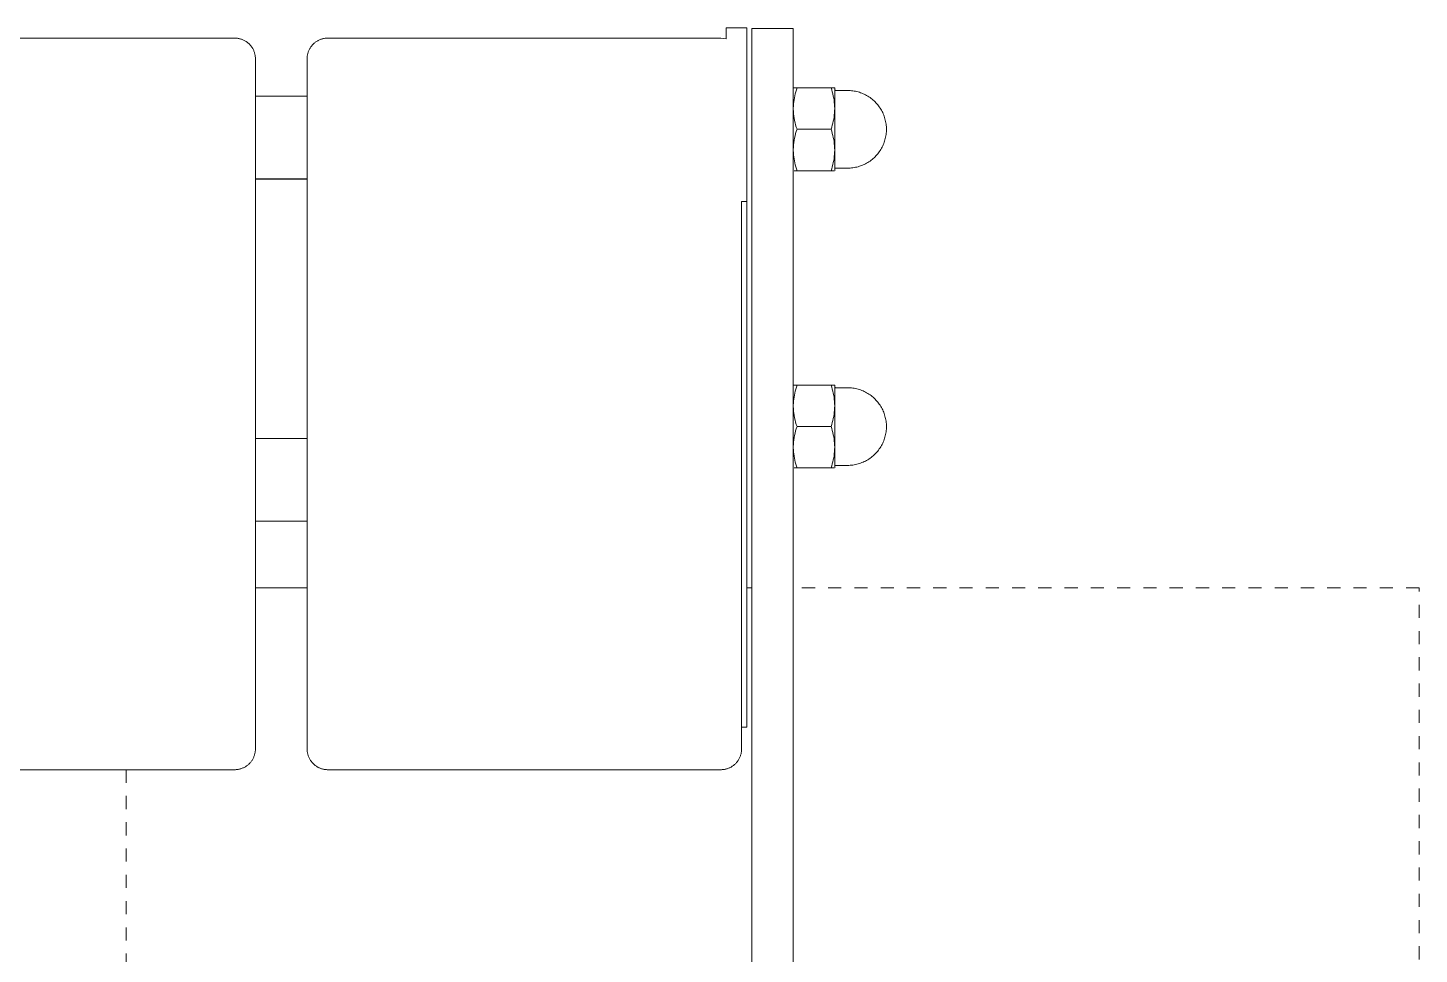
# Model space of a CAD drawing. Header units: inches. Extents: x -6 to 165, y -5 to 126.
# Drawn here: x 70.45 to 81.04, y 64.41 to 71.46 of the extents above; entities that cross this region are included whole.
import ezdxf

# ---------------------------------------------------------------- set-up
doc = ezdxf.new("R2010")
doc.units = ezdxf.units.IN
doc.linetypes.add('HIDDEN', pattern=[1.905, 1.27, -0.635])
doc.layers.add('ZANO_R', color=7, linetype='Continuous', lineweight=0)
doc.layers.add('ZANO_R_przerywana', color=250, linetype='HIDDEN', lineweight=0)

msp = doc.modelspace()

# ---------------------------------------------------------------- linework, layer by layer
at = {"layer": 'ZANO_R'}
for p, q in [((75.91961, 71.45956), (75.76207, 71.45956)), ((75.76207, 71.37654), (75.76207, 71.45956)), ((75.91961, 71.45956), (75.91961, 70.13814)), ((75.95899, 71.45549), (75.95899, 71.45557)), ((75.95899, 71.45557), (75.95899, 71.45557)), ((75.95899, 71.45557), (75.95899, 71.29804)), ((76.27406, 71.45557), (75.95899, 71.45557)), ((76.27406, 71.45549), (76.27406, 71.45557)), ((76.27406, 71.45557), (76.27406, 71.45557)), ((76.27406, 71.45557), (76.27406, 71.29804)), ((69.02754, 71.38154), (72.02066, 71.38154)), ((72.02066, 71.38154), (72.02604, 71.38145)), ((72.02604, 71.38145), (72.03141, 71.38117)), ((72.03141, 71.38117), (72.03677, 71.38071)), ((72.03677, 71.38071), (72.04212, 71.38007)), ((72.04212, 71.38007), (72.04743, 71.37925)), ((72.04743, 71.37925), (72.05272, 71.37824)), ((72.05272, 71.37824), (72.05796, 71.37706)), ((72.05796, 71.37706), (72.06317, 71.3757)), ((72.06317, 71.3757), (72.06832, 71.37416)), ((72.06832, 71.37416), (72.07342, 71.37244)), ((72.07342, 71.37244), (72.07846, 71.37056)), ((72.07846, 71.37056), (72.08343, 71.3685)), ((72.08343, 71.3685), (72.08832, 71.36627)), ((72.08832, 71.36627), (72.09314, 71.36388)), ((72.09314, 71.36388), (72.09787, 71.36132)), ((72.09787, 71.36132), (72.10252, 71.35861)), ((72.10252, 71.35861), (72.10706, 71.35573)), ((72.10706, 71.35573), (72.11151, 71.35271)), ((72.11151, 71.35271), (72.11585, 71.34953)), ((72.11585, 71.34953), (72.12008, 71.34621)), ((72.12008, 71.34621), (72.1242, 71.34274)), ((72.1242, 71.34274), (72.12819, 71.33914)), ((72.12819, 71.33914), (72.13206, 71.3354)), ((72.13206, 71.3354), (72.1358, 71.33153)), ((72.1358, 71.33153), (72.1394, 71.32754)), ((72.1394, 71.32754), (72.14286, 71.32342)), ((72.14286, 71.32342), (72.14619, 71.31919)), ((72.14619, 71.31919), (72.14936, 71.31485)), ((72.14936, 71.31485), (72.15239, 71.31041)), ((72.15239, 71.31041), (72.15526, 71.30586)), ((72.15526, 71.30586), (72.15798, 71.30121)), ((72.15798, 71.30121), (72.16054, 71.29648)), ((72.58969, 71.29648), (72.59225, 71.30121)), ((72.59225, 71.30121), (72.59496, 71.30586)), ((72.59496, 71.30586), (72.59784, 71.31041)), ((72.59784, 71.31041), (72.60086, 71.31485)), ((72.60086, 71.31485), (72.60404, 71.31919)), ((72.60404, 71.31919), (72.60736, 71.32342)), ((72.60736, 71.32342), (72.61083, 71.32754)), ((72.61083, 71.32754), (72.61443, 71.33153)), ((72.61443, 71.33153), (72.61817, 71.3354)), ((72.61817, 71.3354), (72.62204, 71.33914)), ((72.62204, 71.33914), (72.62603, 71.34274)), ((72.62603, 71.34274), (72.63015, 71.34621)), ((72.63015, 71.34621), (72.63438, 71.34953)), ((72.63438, 71.34953), (72.63872, 71.35271)), ((72.63872, 71.35271), (72.64316, 71.35573)), ((72.64316, 71.35573), (72.64771, 71.35861)), ((72.64771, 71.35861), (72.65235, 71.36132)), ((72.65235, 71.36132), (72.65709, 71.36388)), ((72.65709, 71.36388), (72.66191, 71.36627)), ((72.66191, 71.36627), (72.6668, 71.3685)), ((72.6668, 71.3685), (72.67177, 71.37056)), ((72.67177, 71.37056), (72.67681, 71.37244)), ((72.67681, 71.37244), (72.68191, 71.37416)), ((72.68191, 71.37416), (72.68706, 71.3757)), ((72.68706, 71.3757), (72.69226, 71.37706)), ((72.69226, 71.37706), (72.69751, 71.37824)), ((72.69751, 71.37824), (72.7028, 71.37925)), ((72.7028, 71.37925), (72.70811, 71.38007)), ((72.70811, 71.38007), (72.71345, 71.38071)), ((72.71345, 71.38071), (72.71881, 71.38117)), ((72.71881, 71.38117), (72.72418, 71.38145)), ((72.72418, 71.38145), (72.72956, 71.38154)), ((72.72956, 71.38154), (75.72269, 71.38154)), ((75.72269, 71.38154), (75.76207, 71.37654)), ((72.16054, 71.29648), (72.16293, 71.29166)), ((72.16293, 71.29166), (72.16516, 71.28677)), ((72.16516, 71.28677), (72.16721, 71.2818)), ((72.16721, 71.2818), (72.1691, 71.27676)), ((72.1691, 71.27676), (72.17082, 71.27166)), ((72.17082, 71.27166), (72.17236, 71.26651)), ((72.17236, 71.26651), (72.17372, 71.2613)), ((72.17372, 71.2613), (72.1749, 71.25606)), ((72.1749, 71.25606), (72.17591, 71.25077)), ((72.17591, 71.25077), (72.17673, 71.24546)), ((72.17673, 71.24546), (72.17737, 71.24012)), ((72.17737, 71.24012), (72.17783, 71.23476)), ((72.17783, 71.23476), (72.17811, 71.22938)), ((72.17811, 71.22938), (72.1782, 71.22401)), ((72.1782, 69.96671), (72.1782, 71.22401)), ((72.57203, 71.22401), (72.57212, 71.22938)), ((72.57203, 71.22401), (72.57203, 69.96671)), ((72.57212, 71.22938), (72.5724, 71.23476)), ((72.5724, 71.23476), (72.57286, 71.24012)), ((72.57286, 71.24012), (72.5735, 71.24546)), ((72.5735, 71.24546), (72.57432, 71.25077)), ((72.57432, 71.25077), (72.57532, 71.25606)), ((72.57532, 71.25606), (72.57651, 71.2613)), ((72.57651, 71.2613), (72.57787, 71.26651)), ((72.57787, 71.26651), (72.57941, 71.27166)), ((72.57941, 71.27166), (72.58113, 71.27676)), ((72.58113, 71.27676), (72.58301, 71.2818)), ((72.58301, 71.2818), (72.58507, 71.28677)), ((72.58507, 71.28677), (72.5873, 71.29166)), ((72.5873, 71.29166), (72.58969, 71.29648)), ((75.95899, 71.29804), (75.95899, 70.03092)), ((76.27406, 71.29804), (76.27406, 70.03092)), ((76.27433, 71.00214), (76.27406, 71.00214)), ((76.27478, 71.00214), (76.27455, 71.00214)), ((76.27547, 71.00215), (76.27515, 71.00215)), ((76.27966, 71.00214), (76.27835, 71.00214)), ((76.27966, 71.00214), (76.27996, 71.00214)), ((76.2816, 71.00214), (76.27996, 71.00214)), ((76.2816, 71.00214), (76.28171, 71.00214)), ((76.2833, 71.00214), (76.28171, 71.00214)), ((76.2833, 71.00214), (76.28365, 71.00214)), ((76.28515, 71.00214), (76.28365, 71.00214)), ((76.28515, 71.00214), (76.28579, 71.00214)), ((76.28702, 71.00214), (76.28579, 71.00214)), ((76.28702, 71.00214), (76.28812, 71.00214)), ((76.2889, 71.00214), (76.28812, 71.00214)), ((76.2889, 71.00214), (76.3022, 71.00214)), ((76.29274, 70.97235), (76.29724, 70.98732)), ((76.29724, 70.98732), (76.3022, 71.00214)), ((76.3022, 71.00214), (76.56098, 71.00214)), ((76.56254, 71.00214), (76.56098, 71.00214)), ((76.56098, 71.00214), (76.56609, 70.9869)), ((76.56254, 71.00214), (76.5648, 71.00214)), ((76.56707, 71.00214), (76.5648, 71.00214)), ((76.56609, 70.9869), (76.5707, 70.9715)), ((76.56707, 71.00214), (76.56861, 71.00214)), ((76.5699, 71.00214), (76.56861, 71.00214)), ((76.5699, 71.00214), (76.5724, 71.00214)), ((76.57256, 71.00214), (76.5724, 71.00214)), ((76.57256, 71.00214), (76.57428, 71.00214)), ((76.57506, 71.00214), (76.57428, 71.00214)), ((76.57506, 71.00214), (76.57616, 71.00214)), ((76.57739, 71.00214), (76.57616, 71.00214)), ((76.57739, 71.00214), (76.57803, 71.00214)), ((76.57953, 71.00214), (76.57803, 71.00214)), ((76.57953, 71.00214), (76.57988, 71.00214)), ((76.58147, 71.00214), (76.57988, 71.00214)), ((76.58147, 71.00214), (76.58172, 71.00214)), ((76.58322, 71.00214), (76.58172, 71.00214)), ((76.58322, 71.00214), (76.58352, 71.00214)), ((76.58475, 71.00214), (76.58352, 71.00214)), ((76.58613, 71.00215), (76.58528, 71.00214)), ((76.58715, 71.00215), (76.58695, 71.00215)), ((76.588, 71.00215), (76.58771, 71.00215)), ((76.58862, 71.00214), (76.5884, 71.00214)), ((76.58912, 71.00214), (76.58877, 71.00214)), ((76.58912, 70.8475), (76.58912, 71.00214)), ((76.58918, 70.99126), (76.58915, 70.99161)), ((76.58922, 70.99092), (76.58918, 70.99126)), ((76.58927, 70.99058), (76.58922, 70.99092)), ((76.58934, 70.99025), (76.58927, 70.99058)), ((76.58942, 70.98991), (76.58934, 70.99025)), ((76.5895, 70.98958), (76.58942, 70.98991)), ((76.58961, 70.98925), (76.5895, 70.98958)), ((76.58972, 70.98892), (76.58961, 70.98925)), ((76.58984, 70.9886), (76.58972, 70.98892)), ((76.58997, 70.98829), (76.58984, 70.9886)), ((76.59012, 70.98798), (76.58997, 70.98829)), ((76.59028, 70.98767), (76.59012, 70.98798)), ((76.59044, 70.98737), (76.59028, 70.98767)), ((76.59062, 70.98707), (76.59044, 70.98737)), ((76.59081, 70.98679), (76.59062, 70.98707)), ((76.591, 70.98651), (76.59081, 70.98679)), ((76.59121, 70.98623), (76.591, 70.98651)), ((76.59143, 70.98596), (76.59121, 70.98623)), ((76.59165, 70.9857), (76.59143, 70.98596)), ((76.59189, 70.98545), (76.59165, 70.9857)), ((76.59213, 70.98521), (76.59189, 70.98545)), ((76.59238, 70.98498), (76.59213, 70.98521)), ((76.59264, 70.98475), (76.59238, 70.98498)), ((76.59291, 70.98453), (76.59264, 70.98475)), ((76.59318, 70.98433), (76.59291, 70.98453)), ((76.59346, 70.98413), (76.59318, 70.98433)), ((76.59375, 70.98394), (76.59346, 70.98413)), ((76.59405, 70.98377), (76.59375, 70.98394)), ((76.59435, 70.9836), (76.59405, 70.98377)), ((76.59465, 70.98344), (76.59435, 70.9836)), ((76.59496, 70.9833), (76.59465, 70.98344)), ((76.59528, 70.98316), (76.59496, 70.9833)), ((76.5956, 70.98304), (76.59528, 70.98316)), ((76.59593, 70.98293), (76.5956, 70.98304)), ((76.59626, 70.98283), (76.59593, 70.98293)), ((76.59659, 70.98274), (76.59626, 70.98283)), ((76.59692, 70.98266), (76.59659, 70.98274)), ((76.59726, 70.9826), (76.59692, 70.98266)), ((76.5976, 70.98254), (76.59726, 70.9826)), ((76.59794, 70.9825), (76.5976, 70.98254)), ((76.59828, 70.98247), (76.59794, 70.9825)), ((76.59863, 70.98245), (76.59828, 70.98247)), ((76.59897, 70.98245), (76.59863, 70.98245)), ((76.68758, 70.98245), (76.59897, 70.98245)), ((76.68758, 70.98245), (76.69767, 70.98227)), ((76.69767, 70.98227), (76.70774, 70.98176)), ((76.70774, 70.98176), (76.71779, 70.9809)), ((76.71779, 70.9809), (76.7278, 70.9797)), ((72.57203, 70.93929), (72.1782, 70.93929)), ((76.27471, 70.86469), (76.27583, 70.88027)), ((76.27583, 70.88027), (76.27744, 70.89582)), ((76.27744, 70.89582), (76.27953, 70.9113)), ((76.27953, 70.9113), (76.28211, 70.92671)), ((76.28211, 70.92671), (76.28518, 70.94204)), ((76.28518, 70.94204), (76.28872, 70.95725)), ((76.28872, 70.95725), (76.29274, 70.97235)), ((76.5707, 70.9715), (76.5748, 70.95596)), ((76.5748, 70.95596), (76.5784, 70.9403)), ((76.5784, 70.9403), (76.58148, 70.92452)), ((76.58148, 70.92452), (76.58405, 70.90865)), ((76.58405, 70.90865), (76.5861, 70.89271)), ((76.5861, 70.89271), (76.58763, 70.87671)), ((76.58763, 70.87671), (76.58864, 70.86067)), ((76.7278, 70.9797), (76.73777, 70.97815)), ((76.73777, 70.97815), (76.74768, 70.97627)), ((76.74768, 70.97627), (76.75752, 70.97405)), ((76.75752, 70.97405), (76.76727, 70.97149)), ((76.76727, 70.97149), (76.77694, 70.96861)), ((76.77694, 70.96861), (76.7865, 70.96539)), ((76.7865, 70.96539), (76.79594, 70.96185)), ((76.79594, 70.96185), (76.80526, 70.95799)), ((76.80526, 70.95799), (76.81444, 70.95382)), ((76.81444, 70.95382), (76.82347, 70.94933)), ((76.82347, 70.94933), (76.83235, 70.94454)), ((76.83235, 70.94454), (76.84105, 70.93945)), ((76.84105, 70.93945), (76.84958, 70.93406)), ((76.84958, 70.93406), (76.85792, 70.92838)), ((76.85792, 70.92838), (76.86606, 70.92243)), ((76.86606, 70.92243), (76.87399, 70.9162)), ((76.87399, 70.9162), (76.8817, 70.9097)), ((76.8817, 70.9097), (76.88919, 70.90294)), ((76.88919, 70.90294), (76.89644, 70.89593)), ((76.89644, 70.89593), (76.90345, 70.88868)), ((76.90345, 70.88868), (76.91021, 70.88119)), ((76.91021, 70.88119), (76.91671, 70.87348)), ((76.27408, 70.84907), (76.27471, 70.86469)), ((76.27482, 70.82262), (76.27408, 70.83995)), ((76.27616, 70.80533), (76.27482, 70.82262)), ((76.2781, 70.7881), (76.27616, 70.80533)), ((76.28064, 70.77095), (76.2781, 70.7881)), ((76.28377, 70.75389), (76.28064, 70.77095)), ((76.58405, 70.78056), (76.58148, 70.76469)), ((76.5861, 70.7965), (76.58405, 70.78056)), ((76.58763, 70.8125), (76.5861, 70.7965)), ((76.58864, 70.82854), (76.58763, 70.8125)), ((76.58864, 70.86067), (76.58912, 70.84461)), ((76.58912, 70.84461), (76.58864, 70.82854)), ((76.58912, 70.53331), (76.58912, 70.84083)), ((76.91671, 70.87348), (76.92294, 70.86555)), ((76.92294, 70.86555), (76.92889, 70.85741)), ((76.92889, 70.85741), (76.93457, 70.84907)), ((76.93457, 70.84907), (76.93996, 70.84054)), ((76.93996, 70.84054), (76.94505, 70.83184)), ((76.94505, 70.83184), (76.94984, 70.82296)), ((76.94984, 70.82296), (76.95433, 70.81393)), ((76.95433, 70.81393), (76.9585, 70.80475)), ((76.9585, 70.80475), (76.96236, 70.79543)), ((76.96236, 70.79543), (76.9659, 70.78599)), ((76.9659, 70.78599), (76.96912, 70.77643)), ((76.96912, 70.77643), (76.972, 70.76676)), ((76.2875, 70.73696), (76.28377, 70.75389)), ((76.29182, 70.72016), (76.2875, 70.73696)), ((76.29672, 70.70353), (76.29182, 70.72016)), ((76.29182, 70.65398), (76.29672, 70.67062)), ((76.3022, 70.68707), (76.29672, 70.70353)), ((76.29672, 70.67062), (76.3022, 70.68707)), ((76.56098, 70.68707), (76.3022, 70.68707)), ((76.56609, 70.70231), (76.56098, 70.68707)), ((76.56098, 70.68707), (76.56609, 70.67183)), ((76.5707, 70.71771), (76.56609, 70.70231)), ((76.56609, 70.67183), (76.5707, 70.65643)), ((76.5748, 70.73325), (76.5707, 70.71771)), ((76.5784, 70.74892), (76.5748, 70.73325)), ((76.58148, 70.76469), (76.5784, 70.74892)), ((76.972, 70.76676), (76.97456, 70.75701)), ((76.97456, 70.75701), (76.97678, 70.74717)), ((76.97678, 70.74717), (76.97866, 70.73726)), ((76.97866, 70.73726), (76.98021, 70.72729)), ((76.98021, 70.72729), (76.98141, 70.71728)), ((76.98141, 70.71728), (76.98227, 70.70723)), ((76.98227, 70.66692), (76.98141, 70.65687)), ((76.98227, 70.70723), (76.98278, 70.69716)), ((76.98278, 70.67699), (76.98227, 70.66692)), ((76.98278, 70.69716), (76.98296, 70.68707)), ((76.98296, 70.68707), (76.98278, 70.67699)), ((76.27482, 70.55152), (76.27616, 70.56881)), ((76.27616, 70.56881), (76.2781, 70.58604)), ((76.2781, 70.58604), (76.28064, 70.6032)), ((76.28064, 70.6032), (76.28377, 70.62025)), ((76.28377, 70.62025), (76.2875, 70.63719)), ((76.2875, 70.63719), (76.29182, 70.65398)), ((76.5707, 70.65643), (76.5748, 70.64089)), ((76.5748, 70.64089), (76.5784, 70.62523)), ((76.5784, 70.62523), (76.58148, 70.60945)), ((76.58148, 70.60945), (76.58405, 70.59359)), ((76.58405, 70.59359), (76.5861, 70.57765)), ((76.5861, 70.57765), (76.58763, 70.56165)), ((76.58763, 70.56165), (76.58864, 70.5456)), ((76.95433, 70.56021), (76.94984, 70.55118)), ((76.9585, 70.56939), (76.95433, 70.56021)), ((76.96236, 70.57871), (76.9585, 70.56939)), ((76.9659, 70.58816), (76.96236, 70.57871)), ((76.96912, 70.59772), (76.9659, 70.58816)), ((76.972, 70.60738), (76.96912, 70.59772)), ((76.97456, 70.61714), (76.972, 70.60738)), ((76.97678, 70.62698), (76.97456, 70.61714)), ((76.97866, 70.63688), (76.97678, 70.62698)), ((76.98021, 70.64685), (76.97866, 70.63688)), ((76.98141, 70.65687), (76.98021, 70.64685)), ((76.27408, 70.5342), (76.27482, 70.55152)), ((76.27471, 70.50946), (76.27408, 70.52507)), ((76.27583, 70.49387), (76.27471, 70.50946)), ((76.27744, 70.47833), (76.27583, 70.49387)), ((76.27953, 70.46284), (76.27744, 70.47833)), ((76.28211, 70.44743), (76.27953, 70.46284)), ((76.58405, 70.46549), (76.58148, 70.44962)), ((76.5861, 70.48143), (76.58405, 70.46549)), ((76.58763, 70.49743), (76.5861, 70.48143)), ((76.58864, 70.51347), (76.58763, 70.49743)), ((76.58864, 70.5456), (76.58912, 70.52954)), ((76.58912, 70.52954), (76.58864, 70.51347)), ((76.58912, 70.37201), (76.58912, 70.52664)), ((76.86606, 70.45172), (76.85792, 70.44576)), ((76.87399, 70.45795), (76.86606, 70.45172)), ((76.8817, 70.46444), (76.87399, 70.45795)), ((76.88919, 70.4712), (76.8817, 70.46444)), ((76.89644, 70.47821), (76.88919, 70.4712)), ((76.90345, 70.48546), (76.89644, 70.47821)), ((76.91021, 70.49295), (76.90345, 70.48546)), ((76.91671, 70.50066), (76.91021, 70.49295)), ((76.92294, 70.5086), (76.91671, 70.50066)), ((76.92889, 70.51674), (76.92294, 70.5086)), ((76.93457, 70.52507), (76.92889, 70.51674)), ((76.93996, 70.5336), (76.93457, 70.52507)), ((76.94505, 70.54231), (76.93996, 70.5336)), ((76.94984, 70.55118), (76.94505, 70.54231)), ((76.27406, 70.37201), (76.27446, 70.372)), ((76.27455, 70.372), (76.27478, 70.372)), ((76.27542, 70.372), (76.27547, 70.372)), ((76.28146, 70.37201), (76.2816, 70.37201)), ((76.2816, 70.37201), (76.28171, 70.37201)), ((76.28171, 70.37201), (76.28354, 70.37201)), ((76.28518, 70.43211), (76.28211, 70.44743)), ((76.28354, 70.37201), (76.28365, 70.37201)), ((76.28365, 70.37201), (76.28568, 70.37201)), ((76.28872, 70.41689), (76.28518, 70.43211)), ((76.28568, 70.37201), (76.28579, 70.37201)), ((76.28579, 70.37201), (76.28801, 70.37201)), ((76.28801, 70.37201), (76.28812, 70.37201)), ((76.28812, 70.37201), (76.29053, 70.37201)), ((76.29274, 70.40179), (76.28872, 70.41689)), ((76.29053, 70.37201), (76.3022, 70.37201)), ((76.29724, 70.38682), (76.29274, 70.40179)), ((76.3022, 70.37201), (76.29724, 70.38682)), ((76.3022, 70.37201), (76.56098, 70.37201)), ((76.56609, 70.38725), (76.56098, 70.37201)), ((76.56098, 70.37201), (76.57256, 70.37201)), ((76.5707, 70.40264), (76.56609, 70.38725)), ((76.5748, 70.41818), (76.5707, 70.40264)), ((76.57256, 70.37201), (76.58172, 70.37201)), ((76.5784, 70.43385), (76.5748, 70.41818)), ((76.58148, 70.44962), (76.5784, 70.43385)), ((76.58172, 70.37201), (76.58322, 70.37201)), ((76.58322, 70.372), (76.58352, 70.372)), ((76.58695, 70.372), (76.588, 70.372)), ((76.58807, 70.372), (76.58862, 70.372)), ((76.58867, 70.372), (76.58912, 70.37201)), ((76.58915, 70.38254), (76.58918, 70.38288)), ((76.58918, 70.38288), (76.58922, 70.38322)), ((76.58922, 70.38322), (76.58927, 70.38356)), ((76.58927, 70.38356), (76.58934, 70.3839)), ((76.58934, 70.3839), (76.58942, 70.38423)), ((76.58942, 70.38423), (76.5895, 70.38457)), ((76.5895, 70.38457), (76.58961, 70.38489)), ((76.58961, 70.38489), (76.58972, 70.38522)), ((76.58972, 70.38522), (76.58984, 70.38554)), ((76.58984, 70.38554), (76.58997, 70.38586)), ((76.58997, 70.38586), (76.59012, 70.38617)), ((76.59012, 70.38617), (76.59028, 70.38647)), ((76.59028, 70.38647), (76.59044, 70.38677)), ((76.59044, 70.38677), (76.59062, 70.38707)), ((76.59062, 70.38707), (76.59081, 70.38736)), ((76.59081, 70.38736), (76.591, 70.38764)), ((76.591, 70.38764), (76.59121, 70.38791)), ((76.59121, 70.38791), (76.59143, 70.38818)), ((76.59143, 70.38818), (76.59165, 70.38844)), ((76.59165, 70.38844), (76.59189, 70.38869)), ((76.59189, 70.38869), (76.59213, 70.38893)), ((76.59213, 70.38893), (76.59238, 70.38917)), ((76.59238, 70.38917), (76.59264, 70.38939)), ((76.59264, 70.38939), (76.59291, 70.38961)), ((76.59291, 70.38961), (76.59318, 70.38982)), ((76.59318, 70.38982), (76.59346, 70.39001)), ((76.59346, 70.39001), (76.59375, 70.3902)), ((76.59375, 70.3902), (76.59405, 70.39038)), ((76.59405, 70.39038), (76.59435, 70.39055)), ((76.59435, 70.39055), (76.59465, 70.3907)), ((76.59465, 70.3907), (76.59496, 70.39085)), ((76.59496, 70.39085), (76.59528, 70.39098)), ((76.59528, 70.39098), (76.5956, 70.3911)), ((76.5956, 70.3911), (76.59593, 70.39122)), ((76.59593, 70.39122), (76.59626, 70.39132)), ((76.59626, 70.39132), (76.59659, 70.39141)), ((76.59659, 70.39141), (76.59692, 70.39148)), ((76.59692, 70.39148), (76.59726, 70.39155)), ((76.59726, 70.39155), (76.5976, 70.3916)), ((76.5976, 70.3916), (76.59794, 70.39164)), ((76.59794, 70.39164), (76.59828, 70.39167)), ((76.59828, 70.39167), (76.59863, 70.39169)), ((76.59863, 70.39169), (76.59897, 70.3917)), ((76.59897, 70.3917), (76.68758, 70.3917)), ((76.69767, 70.39187), (76.68758, 70.3917)), ((76.70774, 70.39239), (76.69767, 70.39187)), ((76.71779, 70.39325), (76.70774, 70.39239)), ((76.7278, 70.39445), (76.71779, 70.39325)), ((76.73777, 70.39599), (76.7278, 70.39445)), ((76.74768, 70.39788), (76.73777, 70.39599)), ((76.75752, 70.4001), (76.74768, 70.39788)), ((76.76727, 70.40265), (76.75752, 70.4001)), ((76.77694, 70.40554), (76.76727, 70.40265)), ((76.7865, 70.40875), (76.77694, 70.40554)), ((76.79594, 70.41229), (76.7865, 70.40875)), ((76.80526, 70.41615), (76.79594, 70.41229)), ((76.81444, 70.42033), (76.80526, 70.41615)), ((76.82347, 70.42481), (76.81444, 70.42033)), ((76.83235, 70.42961), (76.82347, 70.42481)), ((76.84105, 70.4347), (76.83235, 70.42961)), ((76.84958, 70.44009), (76.84105, 70.4347)), ((76.85792, 70.44576), (76.84958, 70.44009)), ((72.1782, 70.30917), (72.57203, 70.30917)), ((72.57203, 70.30814), (72.1782, 70.30814)), ((75.91961, 70.13814), (75.88022, 70.13814)), ((75.88022, 69.96671), (75.88022, 70.13814)), ((75.91961, 70.13814), (75.91961, 66.13662)), ((75.95899, 70.03092), (75.95899, 69.88289)), ((76.27406, 70.03092), (76.27406, 69.88289)), ((72.1782, 65.96983), (72.1782, 69.96671)), ((72.57203, 69.96671), (72.57203, 65.96983)), ((75.88022, 65.96983), (75.88022, 69.96671)), ((75.95899, 69.88289), (75.95899, 64.24422)), ((76.27406, 69.88289), (76.27406, 64.24422)), ((76.27433, 68.73945), (76.27406, 68.73945)), ((76.27478, 68.73945), (76.27455, 68.73945)), ((76.27547, 68.73945), (76.27515, 68.73945)), ((76.27966, 68.73945), (76.27835, 68.73945)), ((76.27953, 68.64861), (76.28211, 68.66402)), ((76.27966, 68.73945), (76.27996, 68.73945)), ((76.2816, 68.73945), (76.27996, 68.73945)), ((76.2816, 68.73945), (76.28171, 68.73945)), ((76.2833, 68.73945), (76.28171, 68.73945)), ((76.28211, 68.66402), (76.28518, 68.67934)), ((76.2833, 68.73945), (76.28365, 68.73945)), ((76.28515, 68.73944), (76.28365, 68.73945)), ((76.28515, 68.73945), (76.28579, 68.73945)), ((76.28518, 68.67934), (76.28872, 68.69456)), ((76.28702, 68.73944), (76.28579, 68.73944)), ((76.28702, 68.73945), (76.28812, 68.73945)), ((76.2889, 68.73944), (76.28812, 68.73944)), ((76.28872, 68.69456), (76.29274, 68.70966)), ((76.2889, 68.73945), (76.3022, 68.73945)), ((76.29274, 68.70966), (76.29724, 68.72463)), ((76.29724, 68.72463), (76.3022, 68.73945)), ((76.3022, 68.73945), (76.56098, 68.73945)), ((76.56254, 68.73945), (76.56098, 68.73945)), ((76.56098, 68.73945), (76.56609, 68.72421)), ((76.56254, 68.73945), (76.5648, 68.73945)), ((76.56707, 68.73944), (76.5648, 68.73944)), ((76.56609, 68.72421), (76.5707, 68.70881)), ((76.56707, 68.73945), (76.56861, 68.73945)), ((76.5699, 68.73944), (76.56861, 68.73944)), ((76.5699, 68.73945), (76.5724, 68.73945)), ((76.5707, 68.70881), (76.5748, 68.69327)), ((76.57256, 68.73944), (76.5724, 68.73944)), ((76.57256, 68.73945), (76.57428, 68.73945)), ((76.57506, 68.73944), (76.57428, 68.73944)), ((76.5748, 68.69327), (76.5784, 68.6776)), ((76.57506, 68.73945), (76.57616, 68.73945)), ((76.57739, 68.73944), (76.57616, 68.73944)), ((76.57739, 68.73945), (76.57803, 68.73945)), ((76.57953, 68.73945), (76.57803, 68.73944)), ((76.5784, 68.6776), (76.58148, 68.66183)), ((76.57953, 68.73945), (76.57988, 68.73945)), ((76.58147, 68.73945), (76.57988, 68.73945)), ((76.58147, 68.73945), (76.58172, 68.73945)), ((76.58148, 68.66183), (76.58405, 68.64596)), ((76.58322, 68.73945), (76.58172, 68.73945)), ((76.58322, 68.73945), (76.58352, 68.73945)), ((76.58475, 68.73945), (76.58352, 68.73945)), ((76.58613, 68.73945), (76.58528, 68.73945)), ((76.58715, 68.73945), (76.58695, 68.73945)), ((76.588, 68.73945), (76.58771, 68.73945)), ((76.58862, 68.73945), (76.5884, 68.73945)), ((76.58912, 68.73945), (76.58877, 68.73945)), ((76.58912, 68.58481), (76.58912, 68.73945)), ((76.58918, 68.72857), (76.58915, 68.72891)), ((76.58922, 68.72823), (76.58918, 68.72857)), ((76.58927, 68.72789), (76.58922, 68.72823)), ((76.58934, 68.72755), (76.58927, 68.72789)), ((76.58942, 68.72722), (76.58934, 68.72755)), ((76.5895, 68.72689), (76.58942, 68.72722)), ((76.58961, 68.72656), (76.5895, 68.72689)), ((76.58972, 68.72623), (76.58961, 68.72656)), ((76.58984, 68.72591), (76.58972, 68.72623)), ((76.58997, 68.72559), (76.58984, 68.72591)), ((76.59012, 68.72528), (76.58997, 68.72559)), ((76.59028, 68.72498), (76.59012, 68.72528)), ((76.59044, 68.72468), (76.59028, 68.72498)), ((76.59062, 68.72438), (76.59044, 68.72468)), ((76.59081, 68.72409), (76.59062, 68.72438)), ((76.591, 68.72381), (76.59081, 68.72409)), ((76.59121, 68.72354), (76.591, 68.72381)), ((76.59143, 68.72327), (76.59121, 68.72354)), ((76.59165, 68.72301), (76.59143, 68.72327)), ((76.59189, 68.72276), (76.59165, 68.72301)), ((76.59213, 68.72252), (76.59189, 68.72276)), ((76.59238, 68.72228), (76.59213, 68.72252)), ((76.59264, 68.72206), (76.59238, 68.72228)), ((76.59291, 68.72184), (76.59264, 68.72206)), ((76.59318, 68.72163), (76.59291, 68.72184)), ((76.59346, 68.72144), (76.59318, 68.72163)), ((76.59375, 68.72125), (76.59346, 68.72144)), ((76.59405, 68.72107), (76.59375, 68.72125)), ((76.59435, 68.72091), (76.59405, 68.72107)), ((76.59465, 68.72075), (76.59435, 68.72091)), ((76.59496, 68.7206), (76.59465, 68.72075)), ((76.59528, 68.72047), (76.59496, 68.7206)), ((76.5956, 68.72035), (76.59528, 68.72047)), ((76.59593, 68.72024), (76.5956, 68.72035)), ((76.59626, 68.72013), (76.59593, 68.72024)), ((76.59659, 68.72005), (76.59626, 68.72013)), ((76.59692, 68.71997), (76.59659, 68.72005)), ((76.59726, 68.7199), (76.59692, 68.71997)), ((76.5976, 68.71985), (76.59726, 68.7199)), ((76.59794, 68.71981), (76.5976, 68.71985)), ((76.59828, 68.71978), (76.59794, 68.71981)), ((76.59863, 68.71976), (76.59828, 68.71978)), ((76.59897, 68.71975), (76.59863, 68.71976)), ((76.68758, 68.71975), (76.59897, 68.71975)), ((76.68758, 68.71975), (76.69767, 68.71958)), ((76.69767, 68.71958), (76.70774, 68.71906)), ((76.70774, 68.71906), (76.71779, 68.7182)), ((76.71779, 68.7182), (76.7278, 68.717)), ((76.7278, 68.717), (76.73777, 68.71546)), ((76.73777, 68.71546), (76.74768, 68.71358)), ((76.74768, 68.71358), (76.75752, 68.71136)), ((76.75752, 68.71136), (76.76727, 68.7088)), ((76.76727, 68.7088), (76.77694, 68.70591)), ((76.77694, 68.70591), (76.7865, 68.7027)), ((76.7865, 68.7027), (76.79594, 68.69916)), ((76.79594, 68.69916), (76.80526, 68.6953)), ((76.80526, 68.6953), (76.81444, 68.69112)), ((76.81444, 68.69112), (76.82347, 68.68664)), ((76.82347, 68.68664), (76.83235, 68.68185)), ((76.83235, 68.68185), (76.84105, 68.67675)), ((76.84105, 68.67675), (76.84958, 68.67137)), ((76.84958, 68.67137), (76.85792, 68.66569)), ((76.85792, 68.66569), (76.86606, 68.65973)), ((76.86606, 68.65973), (76.87399, 68.6535)), ((76.87399, 68.6535), (76.8817, 68.64701)), ((76.27408, 68.58638), (76.27471, 68.60199)), ((76.27482, 68.55993), (76.27408, 68.57726)), ((76.27471, 68.60199), (76.27583, 68.61758)), ((76.27616, 68.54264), (76.27482, 68.55993)), ((76.27583, 68.61758), (76.27744, 68.63312)), ((76.27744, 68.63312), (76.27953, 68.64861)), ((76.58405, 68.64596), (76.5861, 68.63002)), ((76.5861, 68.63002), (76.58763, 68.61402)), ((76.58763, 68.54981), (76.5861, 68.5338)), ((76.58763, 68.61402), (76.58864, 68.59798)), ((76.58864, 68.56585), (76.58763, 68.54981)), ((76.58864, 68.59798), (76.58912, 68.58191)), ((76.58912, 68.58191), (76.58864, 68.56585)), ((76.58912, 68.27062), (76.58912, 68.57814)), ((76.8817, 68.64701), (76.88919, 68.64025)), ((76.88919, 68.64025), (76.89644, 68.63324)), ((76.89644, 68.63324), (76.90345, 68.62599)), ((76.90345, 68.62599), (76.91021, 68.6185)), ((76.91021, 68.6185), (76.91671, 68.61079)), ((76.91671, 68.61079), (76.92294, 68.60286)), ((76.92294, 68.60286), (76.92889, 68.59472)), ((76.92889, 68.59472), (76.93457, 68.58638)), ((76.93457, 68.58638), (76.93996, 68.57785)), ((76.93996, 68.57785), (76.94505, 68.56915)), ((76.94505, 68.56915), (76.94984, 68.56027)), ((76.94984, 68.56027), (76.95433, 68.55124)), ((76.95433, 68.55124), (76.9585, 68.54206)), ((76.2781, 68.52541), (76.27616, 68.54264)), ((76.28064, 68.50825), (76.2781, 68.52541)), ((76.28377, 68.4912), (76.28064, 68.50825)), ((76.2875, 68.47426), (76.28377, 68.4912)), ((76.29182, 68.45747), (76.2875, 68.47426)), ((76.29672, 68.44083), (76.29182, 68.45747)), ((76.3022, 68.42438), (76.29672, 68.44083)), ((76.56609, 68.43962), (76.56098, 68.42438)), ((76.5707, 68.45502), (76.56609, 68.43962)), ((76.5748, 68.47056), (76.5707, 68.45502)), ((76.5784, 68.48622), (76.5748, 68.47056)), ((76.58148, 68.502), (76.5784, 68.48622)), ((76.58405, 68.51786), (76.58148, 68.502)), ((76.5861, 68.5338), (76.58405, 68.51786)), ((76.9585, 68.54206), (76.96236, 68.53274)), ((76.96236, 68.53274), (76.9659, 68.52329)), ((76.9659, 68.52329), (76.96912, 68.51373)), ((76.96912, 68.51373), (76.972, 68.50407)), ((76.972, 68.50407), (76.97456, 68.49431)), ((76.97456, 68.49431), (76.97678, 68.48447)), ((76.97678, 68.48447), (76.97866, 68.47457)), ((76.97866, 68.47457), (76.98021, 68.4646)), ((76.98021, 68.4646), (76.98141, 68.45459)), ((76.98141, 68.45459), (76.98227, 68.44454)), ((76.98227, 68.44454), (76.98278, 68.43446)), ((72.57203, 68.33429), (72.1782, 68.33429)), ((76.2781, 68.32335), (76.28064, 68.3405)), ((76.28064, 68.3405), (76.28377, 68.35756)), ((76.28377, 68.35756), (76.2875, 68.3745)), ((76.2875, 68.3745), (76.29182, 68.39129)), ((76.29182, 68.39129), (76.29672, 68.40793)), ((76.29672, 68.40793), (76.3022, 68.42438)), ((76.56098, 68.42438), (76.3022, 68.42438)), ((76.56098, 68.42438), (76.56609, 68.40914)), ((76.56609, 68.40914), (76.5707, 68.39374)), ((76.5707, 68.39374), (76.5748, 68.3782)), ((76.5748, 68.3782), (76.5784, 68.36254)), ((76.5784, 68.36254), (76.58148, 68.34676)), ((76.58148, 68.34676), (76.58405, 68.33089)), ((76.96912, 68.33502), (76.9659, 68.32546)), ((76.972, 68.34469), (76.96912, 68.33502)), ((76.97456, 68.35444), (76.972, 68.34469)), ((76.97678, 68.36428), (76.97456, 68.35444)), ((76.97866, 68.37419), (76.97678, 68.36428)), ((76.98021, 68.38416), (76.97866, 68.37419)), ((76.98141, 68.39417), (76.98021, 68.38416)), ((76.98227, 68.40422), (76.98141, 68.39417)), ((76.98278, 68.41429), (76.98227, 68.40422)), ((76.98278, 68.43446), (76.98296, 68.42438)), ((76.98296, 68.42438), (76.98278, 68.41429)), ((76.27408, 68.2715), (76.27482, 68.28883)), ((76.27471, 68.24676), (76.27408, 68.26238)), ((76.27583, 68.23118), (76.27471, 68.24676)), ((76.27482, 68.28883), (76.27616, 68.30612)), ((76.27744, 68.21564), (76.27583, 68.23118)), ((76.27616, 68.30612), (76.2781, 68.32335)), ((76.58405, 68.33089), (76.5861, 68.31495)), ((76.5861, 68.31495), (76.58763, 68.29895)), ((76.58763, 68.23474), (76.5861, 68.21874)), ((76.58763, 68.29895), (76.58864, 68.28291)), ((76.58864, 68.25078), (76.58763, 68.23474)), ((76.58864, 68.28291), (76.58912, 68.26685)), ((76.58912, 68.26685), (76.58864, 68.25078)), ((76.58912, 68.10931), (76.58912, 68.26395)), ((76.91021, 68.23026), (76.90345, 68.22277)), ((76.91671, 68.23797), (76.91021, 68.23026)), ((76.92294, 68.2459), (76.91671, 68.23797)), ((76.92889, 68.25404), (76.92294, 68.2459)), ((76.93457, 68.26238), (76.92889, 68.25404)), ((76.93996, 68.27091), (76.93457, 68.26238)), ((76.94505, 68.27961), (76.93996, 68.27091)), ((76.94984, 68.28849), (76.94505, 68.27961)), ((76.95433, 68.29752), (76.94984, 68.28849)), ((76.9585, 68.3067), (76.95433, 68.29752)), ((76.96236, 68.31602), (76.9585, 68.3067)), ((76.9659, 68.32546), (76.96236, 68.31602)), ((76.27953, 68.20015), (76.27744, 68.21564)), ((76.28211, 68.18474), (76.27953, 68.20015)), ((76.28518, 68.16942), (76.28211, 68.18474)), ((76.28872, 68.1542), (76.28518, 68.16942)), ((76.29274, 68.1391), (76.28872, 68.1542)), ((76.29724, 68.12413), (76.29274, 68.1391)), ((76.3022, 68.10931), (76.29724, 68.12413)), ((76.56609, 68.12455), (76.56098, 68.10931)), ((76.5707, 68.13995), (76.56609, 68.12455)), ((76.5748, 68.15549), (76.5707, 68.13995)), ((76.5784, 68.17116), (76.5748, 68.15549)), ((76.58148, 68.18693), (76.5784, 68.17116)), ((76.58405, 68.2028), (76.58148, 68.18693)), ((76.5861, 68.21874), (76.58405, 68.2028)), ((76.58915, 68.11985), (76.58918, 68.12019)), ((76.58918, 68.12019), (76.58922, 68.12053)), ((76.58922, 68.12053), (76.58927, 68.12087)), ((76.58927, 68.12087), (76.58934, 68.12121)), ((76.58934, 68.12121), (76.58942, 68.12154)), ((76.58942, 68.12154), (76.5895, 68.12187)), ((76.5895, 68.12187), (76.58961, 68.1222)), ((76.58961, 68.1222), (76.58972, 68.12253)), ((76.58972, 68.12253), (76.58984, 68.12285)), ((76.58984, 68.12285), (76.58997, 68.12316)), ((76.58997, 68.12316), (76.59012, 68.12347)), ((76.59012, 68.12347), (76.59028, 68.12378)), ((76.59028, 68.12378), (76.59044, 68.12408)), ((76.59044, 68.12408), (76.59062, 68.12438)), ((76.59062, 68.12438), (76.59081, 68.12466)), ((76.59081, 68.12466), (76.591, 68.12495)), ((76.591, 68.12495), (76.59121, 68.12522)), ((76.59121, 68.12522), (76.59143, 68.12549)), ((76.59143, 68.12549), (76.59165, 68.12575)), ((76.59165, 68.12575), (76.59189, 68.126)), ((76.59189, 68.126), (76.59213, 68.12624)), ((76.59213, 68.12624), (76.59238, 68.12648)), ((76.59238, 68.12648), (76.59264, 68.1267)), ((76.59264, 68.1267), (76.59291, 68.12692)), ((76.59291, 68.12692), (76.59318, 68.12712)), ((76.59318, 68.12712), (76.59346, 68.12732)), ((76.59346, 68.12732), (76.59375, 68.12751)), ((76.59375, 68.12751), (76.59405, 68.12769)), ((76.59405, 68.12769), (76.59435, 68.12785)), ((76.59435, 68.12785), (76.59465, 68.12801)), ((76.59465, 68.12801), (76.59496, 68.12815)), ((76.59496, 68.12815), (76.59528, 68.12829)), ((76.59528, 68.12829), (76.5956, 68.12841)), ((76.5956, 68.12841), (76.59593, 68.12852)), ((76.59593, 68.12852), (76.59626, 68.12862)), ((76.59626, 68.12862), (76.59659, 68.12871)), ((76.59659, 68.12871), (76.59692, 68.12879)), ((76.59692, 68.12879), (76.59726, 68.12885)), ((76.59726, 68.12885), (76.5976, 68.12891)), ((76.5976, 68.12891), (76.59794, 68.12895)), ((76.59794, 68.12895), (76.59828, 68.12898)), ((76.59828, 68.12898), (76.59863, 68.129)), ((76.59863, 68.129), (76.59897, 68.129)), ((76.59897, 68.129), (76.68758, 68.129)), ((76.69767, 68.12918), (76.68758, 68.129)), ((76.70774, 68.12969), (76.69767, 68.12918)), ((76.71779, 68.13055), (76.70774, 68.12969)), ((76.7278, 68.13176), (76.71779, 68.13055)), ((76.73777, 68.1333), (76.7278, 68.13176)), ((76.74768, 68.13518), (76.73777, 68.1333)), ((76.75752, 68.1374), (76.74768, 68.13518)), ((76.76727, 68.13996), (76.75752, 68.1374)), ((76.77694, 68.14284), (76.76727, 68.13996)), ((76.7865, 68.14606), (76.77694, 68.14284)), ((76.79594, 68.1496), (76.7865, 68.14606)), ((76.80526, 68.15346), (76.79594, 68.1496)), ((76.81444, 68.15763), (76.80526, 68.15346)), ((76.82347, 68.16212), (76.81444, 68.15763)), ((76.83235, 68.16691), (76.82347, 68.16212)), ((76.84105, 68.17201), (76.83235, 68.16691)), ((76.84958, 68.17739), (76.84105, 68.17201)), ((76.85792, 68.18307), (76.84958, 68.17739)), ((76.86606, 68.18902), (76.85792, 68.18307)), ((76.87399, 68.19525), (76.86606, 68.18902)), ((76.8817, 68.20175), (76.87399, 68.19525)), ((76.88919, 68.20851), (76.8817, 68.20175)), ((76.89644, 68.21552), (76.88919, 68.20851)), ((76.90345, 68.22277), (76.89644, 68.21552)), ((76.27406, 68.10931), (76.27446, 68.10931)), ((76.27455, 68.10931), (76.27478, 68.10931)), ((76.27542, 68.1093), (76.27547, 68.1093)), ((76.28146, 68.10931), (76.2816, 68.10931)), ((76.2816, 68.10931), (76.28171, 68.10931)), ((76.28171, 68.10931), (76.28354, 68.10931)), ((76.28354, 68.10931), (76.28365, 68.10931)), ((76.28365, 68.10931), (76.28568, 68.10931)), ((76.28568, 68.10931), (76.28579, 68.10931)), ((76.28579, 68.10931), (76.28801, 68.10931)), ((76.28801, 68.10931), (76.28812, 68.10931)), ((76.28812, 68.10931), (76.29053, 68.10931)), ((76.29053, 68.10931), (76.3022, 68.10931)), ((76.3022, 68.10931), (76.56098, 68.10931)), ((76.56098, 68.10931), (76.57256, 68.10931)), ((76.57256, 68.10931), (76.58172, 68.10931)), ((76.58172, 68.10931), (76.58322, 68.10931)), ((76.58322, 68.10931), (76.58352, 68.10931)), ((76.58695, 68.1093), (76.588, 68.1093)), ((76.58807, 68.10931), (76.58862, 68.10931)), ((76.58867, 68.10931), (76.58912, 68.10931)), ((72.1782, 67.70417), (72.57203, 67.70417)), ((72.57203, 67.70314), (72.1782, 67.70314)), ((72.57203, 67.19797), (72.1782, 67.19797)), ((75.95899, 67.19797), (75.91961, 67.19797)), ((75.91961, 66.13662), (75.88022, 66.13662)), ((72.16054, 65.89735), (72.15798, 65.89262)), ((72.16293, 65.90217), (72.16054, 65.89735)), ((72.16516, 65.90707), (72.16293, 65.90217)), ((72.16721, 65.91203), (72.16516, 65.90707)), ((72.1691, 65.91707), (72.16721, 65.91203)), ((72.17082, 65.92217), (72.1691, 65.91707)), ((72.17236, 65.92732), (72.17082, 65.92217)), ((72.17372, 65.93253), (72.17236, 65.92732)), ((72.1749, 65.93778), (72.17372, 65.93253)), ((72.17591, 65.94306), (72.1749, 65.93778)), ((72.17673, 65.94838), (72.17591, 65.94306)), ((72.17737, 65.95372), (72.17673, 65.94838)), ((72.17783, 65.95908), (72.17737, 65.95372)), ((72.17811, 65.96445), (72.17783, 65.95908)), ((72.1782, 65.96983), (72.17811, 65.96445)), ((72.57212, 65.96445), (72.57203, 65.96983)), ((72.5724, 65.95908), (72.57212, 65.96445)), ((72.57286, 65.95372), (72.5724, 65.95908)), ((72.5735, 65.94838), (72.57286, 65.95372)), ((72.57432, 65.94306), (72.5735, 65.94838)), ((72.57532, 65.93778), (72.57432, 65.94306)), ((72.57651, 65.93253), (72.57532, 65.93778)), ((72.57787, 65.92732), (72.57651, 65.93253)), ((72.57941, 65.92217), (72.57787, 65.92732)), ((72.58113, 65.91707), (72.57941, 65.92217)), ((72.58301, 65.91203), (72.58113, 65.91707)), ((72.58507, 65.90707), (72.58301, 65.91203)), ((72.5873, 65.90217), (72.58507, 65.90707)), ((72.58969, 65.89735), (72.5873, 65.90217)), ((72.59225, 65.89262), (72.58969, 65.89735)), ((75.86256, 65.89735), (75.86001, 65.89262)), ((75.86496, 65.90217), (75.86256, 65.89735)), ((75.86718, 65.90707), (75.86496, 65.90217)), ((75.86924, 65.91203), (75.86718, 65.90707)), ((75.87113, 65.91707), (75.86924, 65.91203)), ((75.87284, 65.92217), (75.87113, 65.91707)), ((75.87438, 65.92732), (75.87284, 65.92217)), ((75.87575, 65.93253), (75.87438, 65.92732)), ((75.87693, 65.93778), (75.87575, 65.93253)), ((75.87793, 65.94306), (75.87693, 65.93778)), ((75.87876, 65.94838), (75.87793, 65.94306)), ((75.8794, 65.95372), (75.87876, 65.94838)), ((75.87986, 65.95908), (75.8794, 65.95372)), ((75.88013, 65.96445), (75.87986, 65.95908)), ((75.88022, 65.96983), (75.88013, 65.96445)), ((72.02066, 65.81229), (69.02754, 65.81229)), ((72.02604, 65.81239), (72.02066, 65.81229)), ((72.03141, 65.81266), (72.02604, 65.81239)), ((72.03677, 65.81312), (72.03141, 65.81266)), ((72.04212, 65.81376), (72.03677, 65.81312)), ((72.04743, 65.81458), (72.04212, 65.81376)), ((72.05272, 65.81559), (72.04743, 65.81458)), ((72.05796, 65.81677), (72.05272, 65.81559)), ((72.06317, 65.81814), (72.05796, 65.81677)), ((72.06832, 65.81967), (72.06317, 65.81814)), ((72.07342, 65.82139), (72.06832, 65.81967)), ((72.07846, 65.82328), (72.07342, 65.82139)), ((72.08343, 65.82534), (72.07846, 65.82328)), ((72.08832, 65.82756), (72.08343, 65.82534)), ((72.09314, 65.82996), (72.08832, 65.82756)), ((72.09787, 65.83251), (72.09314, 65.82996)), ((72.10252, 65.83523), (72.09787, 65.83251)), ((72.10706, 65.8381), (72.10252, 65.83523)), ((72.11151, 65.84113), (72.10706, 65.8381)), ((72.11585, 65.8443), (72.11151, 65.84113)), ((72.12008, 65.84763), (72.11585, 65.8443)), ((72.1242, 65.85109), (72.12008, 65.84763)), ((72.12819, 65.8547), (72.1242, 65.85109)), ((72.13206, 65.85843), (72.12819, 65.8547)), ((72.1358, 65.8623), (72.13206, 65.85843)), ((72.1394, 65.8663), (72.1358, 65.8623)), ((72.14286, 65.87041), (72.1394, 65.8663)), ((72.14619, 65.87464), (72.14286, 65.87041)), ((72.14936, 65.87898), (72.14619, 65.87464)), ((72.15239, 65.88343), (72.14936, 65.87898)), ((72.15526, 65.88797), (72.15239, 65.88343)), ((72.15798, 65.89262), (72.15526, 65.88797)), ((72.59496, 65.88797), (72.59225, 65.89262)), ((72.59784, 65.88343), (72.59496, 65.88797)), ((72.60086, 65.87898), (72.59784, 65.88343)), ((72.60404, 65.87464), (72.60086, 65.87898)), ((72.60736, 65.87041), (72.60404, 65.87464)), ((72.61083, 65.8663), (72.60736, 65.87041)), ((72.61443, 65.8623), (72.61083, 65.8663)), ((72.61817, 65.85843), (72.61443, 65.8623)), ((72.62204, 65.8547), (72.61817, 65.85843)), ((72.62603, 65.85109), (72.62204, 65.8547)), ((72.63015, 65.84763), (72.62603, 65.85109)), ((72.63438, 65.8443), (72.63015, 65.84763)), ((72.63872, 65.84113), (72.63438, 65.8443)), ((72.64316, 65.8381), (72.63872, 65.84113)), ((72.64771, 65.83523), (72.64316, 65.8381)), ((72.65235, 65.83251), (72.64771, 65.83523)), ((72.65709, 65.82996), (72.65235, 65.83251)), ((72.66191, 65.82756), (72.65709, 65.82996)), ((72.6668, 65.82534), (72.66191, 65.82756)), ((72.67177, 65.82328), (72.6668, 65.82534)), ((72.67681, 65.82139), (72.67177, 65.82328)), ((72.68191, 65.81967), (72.67681, 65.82139)), ((72.68706, 65.81814), (72.68191, 65.81967)), ((72.69226, 65.81677), (72.68706, 65.81814)), ((72.69751, 65.81559), (72.69226, 65.81677)), ((72.7028, 65.81458), (72.69751, 65.81559)), ((72.70811, 65.81376), (72.7028, 65.81458)), ((72.71345, 65.81312), (72.70811, 65.81376)), ((72.71881, 65.81266), (72.71345, 65.81312)), ((72.72418, 65.81239), (72.71881, 65.81266)), ((72.72956, 65.81229), (72.72418, 65.81239)), ((75.72269, 65.81229), (72.72956, 65.81229)), ((75.72807, 65.81239), (75.72269, 65.81229)), ((75.73344, 65.81266), (75.72807, 65.81239)), ((75.7388, 65.81312), (75.73344, 65.81266)), ((75.74414, 65.81376), (75.7388, 65.81312)), ((75.74946, 65.81458), (75.74414, 65.81376)), ((75.75474, 65.81559), (75.74946, 65.81458)), ((75.75999, 65.81677), (75.75474, 65.81559)), ((75.76519, 65.81814), (75.75999, 65.81677)), ((75.77035, 65.81967), (75.76519, 65.81814)), ((75.77545, 65.82139), (75.77035, 65.81967)), ((75.78048, 65.82328), (75.77545, 65.82139)), ((75.78545, 65.82534), (75.78048, 65.82328)), ((75.79035, 65.82756), (75.78545, 65.82534)), ((75.79517, 65.82996), (75.79035, 65.82756)), ((75.7999, 65.83251), (75.79517, 65.82996)), ((75.80454, 65.83523), (75.7999, 65.83251)), ((75.80909, 65.8381), (75.80454, 65.83523)), ((75.81354, 65.84113), (75.80909, 65.8381)), ((75.81788, 65.8443), (75.81354, 65.84113)), ((75.82211, 65.84763), (75.81788, 65.8443)), ((75.82622, 65.85109), (75.82211, 65.84763)), ((75.83022, 65.8547), (75.82622, 65.85109)), ((75.83408, 65.85843), (75.83022, 65.8547)), ((75.83782, 65.8623), (75.83408, 65.85843)), ((75.84143, 65.8663), (75.83782, 65.8623)), ((75.84489, 65.87041), (75.84143, 65.8663)), ((75.84821, 65.87464), (75.84489, 65.87041)), ((75.85139, 65.87898), (75.84821, 65.87464)), ((75.85442, 65.88343), (75.85139, 65.87898)), ((75.85729, 65.88797), (75.85442, 65.88343)), ((75.86001, 65.89262), (75.85729, 65.88797))]:
    msp.add_line(p, q, dxfattribs=at)
at = {"layer": 'ZANO_R_przerywana', "ltscale": 0.05}
for p, q in [((81.03943, 67.19797), (76.27406, 67.19797)), ((81.03943, 43.568), (81.03943, 67.19797)), ((71.19362, 65.81229), (71.19362, 64.24422))]:
    msp.add_line(p, q, dxfattribs=at)

doc.saveas('drawing.dxf')
